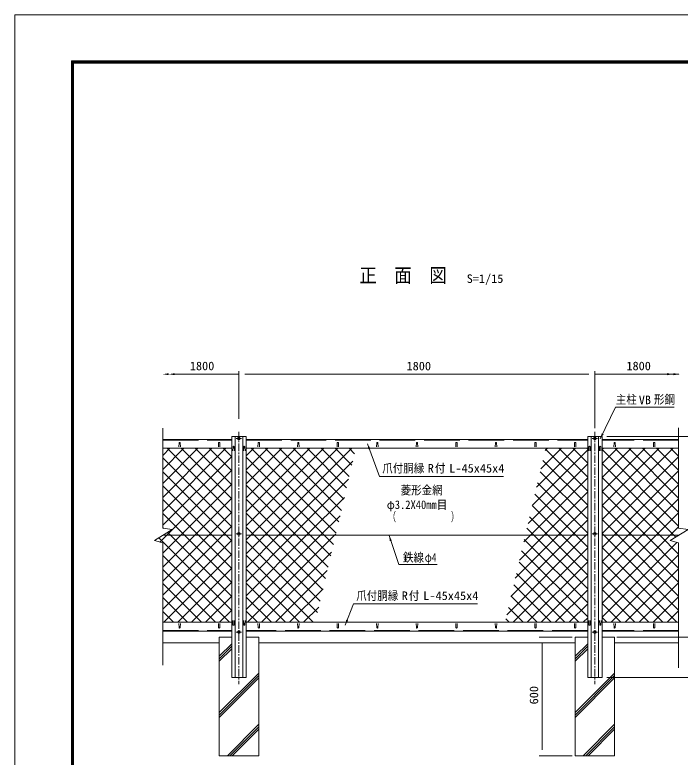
# Model space of a CAD drawing. Units: millimetres, scale not verified. Extents: x -4455 to 4455, y -3150 to 3150.
# Drawn here: x -4455 to -1090, y -605 to 3150 of the extents above; entities that cross this region are included whole.
import ezdxf
from ezdxf.enums import TextEntityAlignment as Align

# ---------------------------------------------------------------- set-up
doc = ezdxf.new("R2010")
doc.units = ezdxf.units.MM
doc.header["$LTSCALE"] = 30
doc.linetypes.add('DASHED', pattern=[7.5, 6, -1.5])
doc.linetypes.add('USER1', pattern=[2, 1.25, -0.25, 0.25, -0.25])
for name, color, linetype, lineweight in [('0-0_6文字', 3, 'Continuous', 9), ('0-1_4基礎', 4, 'Continuous', 18), ('0-2_5寸法', 1, 'Continuous', 18), ('0-4_1部材', 3, 'Continuous', 18), ('0-6_中心線', 1, 'USER1', 18), ('0-7_KOUZOU', 7, 'Continuous', 9), ('0-8_7詳細', 7, 'Continuous', 18), ('0-9_8部品', 3, 'Continuous', 18), ('0-A_BUHIN', 3, 'Continuous', 18), ('0-B_2網', 4, 'Continuous', 18), ('0-C_GL', 7, 'Continuous', 9), ('0-D_0', 3, 'Continuous', 18), ('0-F_D-TTL', 7, 'Continuous', 9)]:
    doc.layers.add(name, color=color, linetype=linetype, lineweight=lineweight)
doc.styles.add('ＭＳ ゴシック', font='')
doc.styles.get('ＭＳ ゴシック').set_extended_font_data('MS Gothic')

msp = doc.modelspace()

# ---------------------------------------------------------------- linework, layer by layer
at = {"layer": '0-0_6文字', "color": 7}
for p, q in [((-2610.5, 814.68), (-2671.41, 980.67)), ((-2742.01, 169.95), (-2784.42, 62.53))]:
    msp.add_line(p, q, dxfattribs=at)
at = {"layer": '0-0_6文字', "color": 1, "lineweight": 18}
for p, q in [((-1984.07, 814.68), (-2610.5, 814.68)), ((-2115.57, 169.95), (-2742.01, 169.95))]:
    msp.add_line(p, q, dxfattribs=at)
at = {"layer": '0-0_6文字', "color": 7}
msp.add_lwpolyline([(-1120.66, 1165.47), (-1417.24, 1165.47), (-1494.15, 1005.87)], dxfattribs=at)
at = {"layer": '0-0_6文字', "color": 6, "lineweight": 18}
msp.add_lwpolyline([(-2318.73, 368.91), (-2513.27, 368.91), (-2562.15, 515.79)], dxfattribs=at)
at = {"layer": '0-0_6文字', "color": 7}
for points in [[(-1495.01, 1004.06), (-1486.68, 1033.35), (-1477.3, 1028.83)], [(-2672.1, 982.55), (-2656.88, 956.18), (-2666.66, 952.59)], [(-2785.16, 60.67), (-2778.98, 90.49), (-2769.29, 86.66)]]:
    msp.add_solid(points, dxfattribs=at)
at = {"layer": '0-0_6文字', "color": 6}
msp.add_solid([(-2562.78, 517.68), (-2548.37, 490.86), (-2558.25, 487.57)], dxfattribs=at)
at = {"layer": '0-1_4基礎', "color": 7, "lineweight": 9}
for p, q in [((-3421.43, 2.68), (-3357.93, 2.68)), ((-3421.43, 2.68), (-3421.43, -597.32)), ((-3284.93, 2.68), (-3221.43, 2.68)), ((-3221.43, 2.68), (-3221.43, -597.32)), ((-1621.43, 2.68), (-1557.93, 2.68)), ((-1621.43, 2.68), (-1621.43, -597.32)), ((-1484.93, 2.68), (-1421.43, 2.68)), ((-1421.43, 2.68), (-1421.43, -597.32)), ((-3421.43, -597.32), (-3221.43, -597.32)), ((-1621.43, -597.32), (-1421.43, -597.32))]:
    msp.add_line(p, q, dxfattribs=at)
at = {"layer": '0-1_4基礎'}
for p, q in [((-3421.43, -94.81), (-3357.93, -31.31)), ((-1621.43, -94.81), (-1557.93, -31.31)), ((-3421.43, -107.31), (-3357.93, -43.81)), ((-3421.43, -119.81), (-3357.93, -56.31)), ((-1621.43, -107.31), (-1557.93, -43.81)), ((-1621.43, -119.81), (-1557.93, -56.31)), ((-3421.43, -379.4), (-3221.43, -179.4)), ((-1621.43, -379.4), (-1421.43, -179.4)), ((-3421.43, -391.9), (-3221.43, -191.9)), ((-3421.43, -404.4), (-3221.43, -204.4)), ((-1621.43, -391.9), (-1421.43, -191.9)), ((-1621.43, -404.4), (-1421.43, -204.4)), ((-3380.04, -597.32), (-3221.43, -438.71)), ((-1580.04, -597.32), (-1421.43, -438.71)), ((-3367.54, -597.32), (-3221.43, -451.21)), ((-3355.04, -597.32), (-3221.43, -463.71)), ((-1567.54, -597.32), (-1421.43, -451.21)), ((-1555.04, -597.32), (-1421.43, -463.71))]:
    msp.add_line(p, q, dxfattribs=at)
at = {"layer": '0-2_5寸法'}
for p, q in [((-3646.55, 1332.46), (-3321.43, 1332.46)), ((-1521.43, 1332.46), (-1128.14, 1332.46)), ((-1157.09, 1332.46), (-1096.6, 1332.46)), ((-1461.43, 1017.68), (-523.49, 1017.68)), ((-1636.43, 2.68), (-1803.6, 2.68)), ((-1410.16, 2.68), (-523.49, 2.68)), ((-1788.6, -27.32), (-1788.6, -567.32)), ((-1461.43, -202.32), (-523.49, -202.32)), ((-1461.43, -202.32), (-403.49, -202.32)), ((-1636.43, -597.32), (-1803.6, -597.32))]:
    msp.add_line(p, q, dxfattribs=at)
for points in [[(-3676.55, 1337.46), (-3676.55, 1327.46), (-3706.55, 1332.46)], [(-3646.55, 1337.46), (-3646.55, 1327.46), (-3676.55, 1332.46)], [(-1126.14, 1332.46), (-1156.14, 1327.25), (-1156.14, 1337.67)], [(-1094.6, 1332.46), (-1124.6, 1327.25), (-1124.6, 1337.67)]]:
    msp.add_solid(points, dxfattribs=at)
at = {"layer": '0-4_1部材', "color": 4}
for p, q in [((-3706.91, 553.19), (-3706.91, 1060.02)), ((-1098.12, 553.3), (-1098.12, 1061.85)), ((-3749, 490.84), (-3659.22, 546.55)), ((-3706.91, 553.19), (-3659.22, 546.55)), ((-1140.21, 490.95), (-1050.43, 546.67)), ((-1098.12, 553.3), (-1050.43, 546.67)), ((-3706.91, 478.84), (-3749, 490.84)), ((-1098.12, 478.96), (-1140.21, 490.95)), ((-3706.91, -140.02), (-3706.91, 478.84)), ((-1098.12, -113.12), (-1098.12, 478.96)), ((-1098.12, -92.74), (-1098.12, -153.58))]:
    msp.add_line(p, q, dxfattribs=at)
at = {"layer": '0-4_1部材', "color": 7, "lineweight": 9}
for p, q in [((-3357.93, 1017.68), (-3284.93, 1017.68)), ((-3357.93, 1017.68), (-3357.93, -202.32)), ((-3284.93, 1017.68), (-3284.93, -202.32)), ((-1557.93, 1017.68), (-1484.93, 1017.68)), ((-1557.93, 1017.68), (-1557.93, -202.32)), ((-1484.93, 1017.68), (-1484.93, -202.32)), ((-3706.91, 1002.68), (-3357.93, 1002.68)), ((-3284.93, 1002.68), (-1557.93, 1002.68)), ((-1098.12, 1002.68), (-1484.93, 1002.68)), ((-3706.91, 957.68), (-3357.93, 957.68)), ((-3284.93, 957.68), (-1557.93, 957.68)), ((-1098.12, 957.68), (-1484.93, 957.68)), ((-3706.91, 77.68), (-3357.93, 77.68)), ((-1098.12, 77.68), (-1484.93, 77.68)), ((-3706.91, 32.68), (-3357.93, 32.68)), ((-1098.12, 32.68), (-1484.93, 32.68))]:
    msp.add_line(p, q, dxfattribs=at)
at = {"layer": '0-4_1部材'}
for p, q in [((-3340.43, 1017.68), (-3340.43, -202.32)), ((-3302.43, 1017.68), (-3302.43, -202.32)), ((-1540.43, 1017.68), (-1540.43, -202.32)), ((-1502.43, 1017.68), (-1502.43, -202.32)), ((-3625.18, 964.18), (-3624.43, 984.68)), ((-3617.68, 964.18), (-3618.43, 984.68)), ((-3425.18, 964.18), (-3424.43, 984.68)), ((-3417.68, 964.18), (-3418.43, 984.68)), ((-3225.18, 964.18), (-3224.43, 984.68)), ((-3217.68, 964.18), (-3218.43, 984.68)), ((-3025.18, 964.18), (-3024.43, 984.68)), ((-3017.68, 964.18), (-3018.43, 984.68)), ((-2825.18, 964.18), (-2824.43, 984.68)), ((-2817.68, 964.18), (-2818.43, 984.68)), ((-2625.18, 964.18), (-2624.43, 984.68)), ((-2617.68, 964.18), (-2618.43, 984.68)), ((-2425.18, 964.18), (-2424.43, 984.68)), ((-2417.68, 964.18), (-2418.43, 984.68)), ((-2225.18, 964.18), (-2224.43, 984.68)), ((-2217.68, 964.18), (-2218.43, 984.68)), ((-2025.18, 964.18), (-2024.43, 984.68)), ((-2017.68, 964.18), (-2018.43, 984.68)), ((-1825.18, 964.18), (-1824.43, 984.68)), ((-1817.68, 964.18), (-1818.43, 984.68)), ((-1625.18, 964.18), (-1624.43, 984.68)), ((-1617.68, 964.18), (-1618.43, 984.68)), ((-1425.18, 964.18), (-1424.43, 984.68)), ((-1417.68, 964.18), (-1418.43, 984.68)), ((-1225.18, 964.18), (-1224.43, 984.68)), ((-1217.68, 964.18), (-1218.43, 984.68)), ((-3706.91, 517.68), (-3357.93, 517.68)), ((-1557.93, 517.68), (-3284.93, 517.68)), ((-3625.18, 71.18), (-3624.43, 50.68)), ((-3617.68, 71.18), (-3618.43, 50.68)), ((-3425.18, 71.18), (-3424.43, 50.68)), ((-3417.68, 71.18), (-3418.43, 50.68)), ((-3225.18, 71.18), (-3224.43, 50.68)), ((-3217.68, 71.18), (-3218.43, 50.68)), ((-3025.18, 71.18), (-3024.43, 50.68)), ((-3017.68, 71.18), (-3018.43, 50.68)), ((-2825.18, 71.18), (-2824.43, 50.68)), ((-2817.68, 71.18), (-2818.43, 50.68)), ((-2625.18, 71.18), (-2624.43, 50.68)), ((-2617.68, 71.18), (-2618.43, 50.68)), ((-2425.18, 71.18), (-2424.43, 50.68)), ((-2417.68, 71.18), (-2418.43, 50.68)), ((-2225.18, 71.18), (-2224.43, 50.68)), ((-2217.68, 71.18), (-2218.43, 50.68)), ((-2025.18, 71.18), (-2024.43, 50.68)), ((-2017.68, 71.18), (-2018.43, 50.68)), ((-1825.18, 71.18), (-1824.43, 50.68)), ((-1817.68, 71.18), (-1818.43, 50.68)), ((-1625.18, 71.18), (-1624.43, 50.68)), ((-1617.68, 71.18), (-1618.43, 50.68)), ((-1425.18, 71.18), (-1424.43, 50.68)), ((-1417.68, 71.18), (-1418.43, 50.68)), ((-1225.18, 71.18), (-1224.43, 50.68)), ((-1217.68, 71.18), (-1218.43, 50.68))]:
    msp.add_line(p, q, dxfattribs=at)
at = {"layer": '0-4_1部材', "color": 1, "linetype": 'DASHED'}
for p, q in [((-3706.91, 998.68), (-3357.93, 998.68)), ((-3284.93, 998.68), (-1557.93, 998.68)), ((-1098.12, 998.68), (-1484.93, 998.68)), ((-3706.91, 36.68), (-3357.93, 36.68)), ((-1557.93, 36.68), (-3284.93, 36.68)), ((-1098.12, 36.68), (-1484.93, 36.68))]:
    msp.add_line(p, q, dxfattribs=at)
at = {"layer": '0-4_1部材'}
for centre, start, end in [((-3621.43, 984.68), 0, 180), ((-3421.43, 984.68), 0, 180), ((-3221.43, 984.68), 0, 180), ((-3021.43, 984.68), 0, 180), ((-2821.43, 984.68), 0, 180), ((-2621.43, 984.68), 0, 180), ((-2421.43, 984.68), 0, 180), ((-2221.43, 984.68), 0, 180), ((-2021.43, 984.68), 0, 180), ((-1821.43, 984.68), 0, 180), ((-1621.43, 984.68), 0, 180), ((-1421.43, 984.68), 0, 180), ((-1221.43, 984.68), 0, 180), ((-3621.43, 50.68), 180, 0), ((-3421.43, 50.68), 180, 0), ((-3221.43, 50.68), 180, 0), ((-3021.43, 50.68), 180, 0), ((-2821.43, 50.68), 180, 0), ((-2621.43, 50.68), 180, 0), ((-2421.43, 50.68), 180, 0), ((-2221.43, 50.68), 180, 0), ((-2021.43, 50.68), 180, 0), ((-1821.43, 50.68), 180, 0), ((-1621.43, 50.68), 180, 0), ((-1421.43, 50.68), 180, 0), ((-1221.43, 50.68), 180, 0)]:
    msp.add_arc(centre, 3, start, end, dxfattribs=at)
at = {"layer": '0-6_中心線'}
for p, q in [((-3321.43, 1041.16), (-3321.43, -235.85)), ((-1521.43, 1041.16), (-1521.43, -235.85))]:
    msp.add_line(p, q, dxfattribs=at)
at = {"layer": '0-7_KOUZOU'}
for p, q in [((-1557.93, 77.68), (-3284.93, 77.68)), ((-1557.93, 32.68), (-3284.93, 32.68))]:
    msp.add_line(p, q, dxfattribs=at)
at = {"layer": '0-8_7詳細', "color": 1}
for p, q in [((-3321.43, 1105.8), (-3321.43, 1347.46)), ((-3291.43, 1332.46), (-1551.43, 1332.46)), ((-1521.43, 1058.87), (-1521.43, 1347.46))]:
    msp.add_line(p, q, dxfattribs=at)
at = {"layer": '0-9_8部品', "color": 1, "linetype": 'USER1'}
for p, q in [((-3334.87, 1007.13), (-3307.98, 1007.13)), ((-3313.24, 1007.18), (-3329.51, 1007.18)), ((-1534.87, 1007.13), (-1507.98, 1007.13)), ((-1513.24, 1007.18), (-1529.51, 1007.18)), ((-3334.87, 524.82), (-3307.98, 524.82)), ((-1534.87, 524.82), (-1507.98, 524.82)), ((-3334.87, 28.23), (-3307.98, 28.23)), ((-1534.87, 28.23), (-1507.98, 28.23))]:
    msp.add_line(p, q, dxfattribs=at)
at = {"layer": '0-9_8部品', "color": 7, "lineweight": 9}
msp.add_line((-3706.91, 2.36), (-3706.59, 2.68), dxfattribs=at)
at = {"layer": '0-9_8部品'}
for centre in [(-3321.43, 1007.13), (-1521.43, 1007.13), (-3321.43, 524.82), (-1521.43, 524.82), (-3321.43, 28.23), (-1521.43, 28.23)]:
    msp.add_circle(centre, 6.8, dxfattribs=at)
at = {"layer": '0-A_BUHIN'}
msp.add_line((-1098.12, 517.68), (-1484.93, 517.68), dxfattribs=at)
at = {"layer": '0-B_2網'}
for p, q in [((-3706.91, 921.43), (-3670.66, 957.68)), ((-3706.91, 850.72), (-3599.95, 957.68)), ((-3706.91, 780.01), (-3529.23, 957.68)), ((-3706.91, 709.3), (-3458.52, 957.68)), ((-3706.91, 638.59), (-3387.81, 957.68)), ((-3357.93, 631.6), (-3684.01, 957.68)), ((-3357.93, 702.31), (-3613.3, 957.68)), ((-3357.93, 773.03), (-3542.59, 957.68)), ((-3357.93, 843.74), (-3471.88, 957.68)), ((-3357.93, 914.45), (-3401.17, 957.68)), ((-3284.93, 919.14), (-3246.39, 957.68)), ((-3284.93, 848.43), (-3175.68, 957.68)), ((-3284.93, 777.72), (-3104.97, 957.68)), ((-3284.93, 707.01), (-3034.26, 957.68)), ((-3284.93, 636.3), (-2963.55, 957.68)), ((-3284.93, 565.59), (-2892.84, 957.68)), ((-3262.13, 517.68), (-2822.13, 957.68)), ((-2830.52, 528.46), (-3259.75, 957.68)), ((-3191.42, 517.68), (-2751.42, 957.68)), ((-2817.11, 585.76), (-3189.04, 957.68)), ((-2803.7, 643.05), (-3118.33, 957.68)), ((-2790.28, 700.35), (-3047.62, 957.68)), ((-2776.87, 757.65), (-2976.91, 957.68)), ((-2763.46, 814.95), (-2906.19, 957.68)), ((-2750.05, 872.25), (-2835.48, 957.68)), ((-2736.63, 929.54), (-2764.77, 957.68)), ((-1837.68, 669.34), (-1557.93, 949.09)), ((-1816.07, 761.66), (-1620.05, 957.68)), ((-1794.46, 853.98), (-1690.76, 957.68)), ((-1772.85, 946.3), (-1761.47, 957.68)), ((-1557.93, 740.79), (-1771.07, 953.92)), ((-1557.93, 811.5), (-1704.11, 957.68)), ((-1557.93, 882.21), (-1633.4, 957.68)), ((-1557.93, 952.92), (-1562.69, 957.68)), ((-1484.93, 951.37), (-1478.63, 957.68)), ((-1484.93, 880.66), (-1407.91, 957.68)), ((-1484.93, 809.95), (-1337.2, 957.68)), ((-1484.93, 739.24), (-1266.49, 957.68)), ((-1484.93, 668.53), (-1195.78, 957.68)), ((-1484.93, 597.82), (-1125.07, 957.68)), ((-1098.12, 563.82), (-1484.93, 950.64)), ((-1098.12, 634.53), (-1421.27, 957.68)), ((-1098.12, 705.24), (-1350.56, 957.68)), ((-1098.12, 775.95), (-1279.85, 957.68)), ((-1098.12, 846.66), (-1209.14, 957.68)), ((-1098.12, 917.37), (-1138.43, 957.68)), ((-3706.91, 567.88), (-3357.93, 916.85)), ((-3357.93, 560.89), (-3706.91, 909.87)), ((-1484.93, 527.11), (-1098.12, 913.93)), ((-3120.71, 517.68), (-2745.13, 893.26)), ((-1859.29, 577.01), (-1557.93, 878.37)), ((-1557.93, 670.08), (-1784.48, 896.63)), ((-3385.43, 517.68), (-3706.91, 839.16)), ((-2961.17, 517.68), (-3284.93, 841.45)), ((-1557.93, 599.37), (-1797.89, 839.33)), ((-1423.65, 517.68), (-1098.12, 843.22)), ((-3050, 517.68), (-2766.74, 800.94)), ((-1847.91, 517.68), (-1557.93, 807.66)), ((-1193.4, 517.68), (-1484.93, 809.21)), ((-3456.14, 517.68), (-3706.91, 768.45)), ((-3615.68, 517.68), (-3357.93, 775.43)), ((-3031.88, 517.68), (-3284.93, 770.74)), ((-1557.93, 528.66), (-1811.3, 782.03)), ((-1352.94, 517.68), (-1098.12, 772.5)), ((-1617.67, 517.68), (-1824.72, 724.73)), ((-1777.2, 517.68), (-1557.93, 736.95)), ((-1264.11, 517.68), (-1484.93, 738.5)), ((-3526.85, 517.68), (-3706.91, 697.74)), ((-3544.97, 517.68), (-3357.93, 704.72)), ((-3102.59, 517.68), (-3284.93, 700.03)), ((-2979.29, 517.68), (-2788.35, 708.62)), ((-1282.23, 517.68), (-1098.12, 701.79)), ((-1688.38, 517.68), (-1838.13, 667.43)), ((-1706.49, 517.68), (-1557.93, 666.24)), ((-1334.82, 517.68), (-1484.93, 667.79)), ((-3597.57, 517.68), (-3706.91, 627.03)), ((-3474.26, 517.68), (-3357.93, 634.01)), ((-3173.3, 517.68), (-3284.93, 629.31)), ((-1759.09, 517.68), (-1851.54, 610.14)), ((-1211.52, 517.68), (-1098.12, 631.08)), ((-3403.55, 517.68), (-3357.93, 563.3)), ((-1635.78, 517.68), (-1557.93, 595.53)), ((-1405.53, 517.68), (-1484.93, 597.08)), ((-3703.28, 552.68), (-3706.91, 556.31)), ((-3244.01, 517.68), (-3284.93, 558.6)), ((-1829.8, 517.68), (-1864.95, 552.84)), ((-1476.24, 517.68), (-1484.93, 526.37)), ((-1140.81, 517.68), (-1098.12, 560.37)), ((-3357.93, 136.63), (-3726.26, 504.95)), ((-3706.91, 426.46), (-3615.68, 517.68)), ((-3706.91, 355.75), (-3544.97, 517.68)), ((-3706.91, 285.04), (-3474.26, 517.68)), ((-3706.91, 214.32), (-3403.55, 517.68)), ((-3706.91, 143.61), (-3357.93, 492.59)), ((-3357.93, 278.05), (-3597.57, 517.68)), ((-3357.93, 348.76), (-3526.85, 517.68)), ((-3357.93, 419.47), (-3456.14, 517.68)), ((-3357.93, 490.18), (-3385.43, 517.68)), ((-3284.93, 494.88), (-3262.13, 517.68)), ((-3284.93, 424.17), (-3191.42, 517.68)), ((-3284.93, 353.46), (-3120.71, 517.68)), ((-3284.93, 282.75), (-3050, 517.68)), ((-3284.93, 212.03), (-2979.29, 517.68)), ((-2911, 184.67), (-3244.01, 517.68)), ((-2897.58, 241.97), (-3173.3, 517.68)), ((-2884.17, 299.26), (-3102.59, 517.68)), ((-2870.76, 356.56), (-3031.88, 517.68)), ((-2857.35, 413.86), (-2961.17, 517.68)), ((-1967.35, 115.41), (-1565.07, 517.68)), ((-1945.74, 207.73), (-1635.78, 517.68)), ((-1924.13, 300.05), (-1706.49, 517.68)), ((-1902.52, 392.37), (-1777.2, 517.68)), ((-1880.9, 484.69), (-1847.91, 517.68)), ((-1557.93, 175.11), (-1878.37, 495.54)), ((-1557.93, 245.82), (-1829.8, 517.68)), ((-1557.93, 316.53), (-1759.09, 517.68)), ((-1557.93, 387.24), (-1688.38, 517.68)), ((-1557.93, 457.95), (-1617.67, 517.68)), ((-1565.07, 517.68), (-1557.93, 524.82)), ((-1484.93, 456.4), (-1423.65, 517.68)), ((-1484.93, 385.69), (-1352.94, 517.68)), ((-1484.93, 314.98), (-1282.23, 517.68)), ((-1484.93, 244.27), (-1211.52, 517.68)), ((-1484.93, 173.56), (-1140.81, 517.68)), ((-1098.12, 139.56), (-1476.24, 517.68)), ((-1098.12, 210.27), (-1405.53, 517.68)), ((-1098.12, 280.98), (-1334.82, 517.68)), ((-1098.12, 351.69), (-1264.11, 517.68)), ((-1098.12, 422.4), (-1193.4, 517.68)), ((-2924.41, 127.37), (-3284.93, 487.89)), ((-1934.36, 77.68), (-1557.93, 454.11)), ((-1484.93, 102.85), (-1106.45, 481.33)), ((-1106.96, 77.68), (-1484.93, 455.66)), ((-3369.7, 77.68), (-3706.91, 414.89)), ((-3702.13, 77.68), (-3357.93, 421.88)), ((-2945.43, 77.68), (-3284.93, 417.18)), ((-3207.15, 77.68), (-2853.18, 431.65)), ((-1557.93, 104.4), (-1891.78, 438.24)), ((-1439.39, 77.68), (-1098.12, 418.95)), ((-1601.93, 77.68), (-1905.19, 380.94)), ((-1863.65, 77.68), (-1557.93, 383.4)), ((-1177.67, 77.68), (-1484.93, 384.95)), ((-3440.41, 77.68), (-3706.91, 344.18)), ((-3631.42, 77.68), (-3357.93, 351.17)), ((-3016.14, 77.68), (-3284.93, 346.47)), ((-3136.44, 77.68), (-2874.79, 339.33)), ((-1368.68, 77.68), (-1098.12, 348.24)), ((-1672.64, 77.68), (-1918.6, 323.64)), ((-1792.94, 77.68), (-1557.93, 312.69)), ((-1248.38, 77.68), (-1484.93, 314.24)), ((-3511.12, 77.68), (-3706.91, 273.47)), ((-3560.71, 77.68), (-3357.93, 280.46)), ((-3086.85, 77.68), (-3284.93, 275.76)), ((-1743.35, 77.68), (-1932.02, 266.35)), ((-1297.97, 77.68), (-1098.12, 277.53)), ((-3065.73, 77.68), (-2896.4, 247.01)), ((-1722.23, 77.68), (-1557.93, 241.98)), ((-1319.09, 77.68), (-1484.93, 243.53)), ((-3581.83, 77.68), (-3706.91, 202.76)), ((-3490, 77.68), (-3357.93, 209.75)), ((-3157.57, 77.68), (-3284.93, 205.05)), ((-1814.06, 77.68), (-1945.43, 209.05)), ((-1227.25, 77.68), (-1098.12, 206.82)), ((-2995.02, 77.68), (-2918.01, 154.69)), ((-1884.77, 77.68), (-1958.84, 151.75)), ((-1651.52, 77.68), (-1557.93, 171.27)), ((-1389.8, 77.68), (-1484.93, 172.82)), ((-3652.54, 77.68), (-3706.91, 132.05)), ((-3419.29, 77.68), (-3357.93, 139.03)), ((-3228.28, 77.68), (-3284.93, 134.34)), ((-1156.54, 77.68), (-1098.12, 136.11)), ((-1955.48, 77.68), (-1972.25, 94.45)), ((-1580.81, 77.68), (-1557.93, 100.56)), ((-1460.51, 77.68), (-1484.93, 102.11))]:
    msp.add_line(p, q, dxfattribs=at)
for points in [[(-2843.93, 471.16), (-2890.46, 517.68), (-3284.93, 912.16)], [(-1112.91, 507.9), (-1122.69, 517.68), (-1484.93, 879.92)], [(-3721.17, 482.91), (-3686.39, 517.68), (-3357.93, 846.14)], [(-3284.93, 141.32), (-2908.57, 517.68), (-2809.96, 616.3)], [(-3357.93, 207.34), (-3668.28, 517.68), (-3682.62, 532.03)], [(-3277.86, 77.68), (-2837.86, 517.68), (-2831.57, 523.98)]]:
    msp.add_lwpolyline(points, dxfattribs=at)
at = {"layer": '0-C_GL'}
for p, q in [((-3706.91, -27.32), (-3421.43, -27.32)), ((-3221.43, -27.32), (-1621.43, -27.32)), ((-1421.43, -27.32), (-1098.12, -27.32)), ((-3357.93, -202.32), (-3284.93, -202.32)), ((-1557.93, -202.32), (-1484.93, -202.32))]:
    msp.add_line(p, q, dxfattribs=at)
at = {"layer": '0-D_0'}
for p, q in [((-3352.18, 944.06), (-3351.43, 964.56)), ((-3344.68, 944.06), (-3345.43, 964.56)), ((-3298.18, 944.06), (-3297.43, 964.56)), ((-3290.68, 944.06), (-3291.43, 964.56)), ((-1552.18, 944.06), (-1551.43, 964.56)), ((-1544.68, 944.06), (-1545.43, 964.56)), ((-1498.18, 944.06), (-1497.43, 964.56)), ((-1490.68, 944.06), (-1491.43, 964.56)), ((-3352.43, 85.7), (-3351.68, 65.2)), ((-3344.93, 85.7), (-3345.68, 65.2)), ((-3297.93, 85.7), (-3297.18, 65.2)), ((-3290.43, 85.7), (-3291.18, 65.2)), ((-1552.43, 85.7), (-1551.68, 65.2)), ((-1544.93, 85.7), (-1545.68, 65.2)), ((-1497.93, 85.7), (-1497.18, 65.2)), ((-1490.43, 85.7), (-1491.18, 65.2))]:
    msp.add_line(p, q, dxfattribs=at)
for centre, start, end in [((-3348.43, 964.56), 0, 180), ((-3294.43, 964.56), 0, 180), ((-1548.43, 964.56), 0, 180), ((-1494.43, 964.56), 0, 180), ((-3348.68, 65.2), 180, 0), ((-3294.18, 65.2), 180, 0), ((-1548.68, 65.2), 180, 0), ((-1494.18, 65.2), 180, 0)]:
    msp.add_arc(centre, 3, start, end, dxfattribs=at)
at = {"layer": '0-F_D-TTL', "color": 2, "lineweight": 18}
msp.add_lwpolyline([(-4454.85, 3150.21), (4454.85, 3150.21), (4454.85, -3150.21), (-4454.85, -3150.21)], close=True, dxfattribs=at)
at = {"layer": '0-F_D-TTL'}
for points in [[(-4168.47, 2916.87), (4168.47, 2916.87), (4168.47, -2916.87), (-4168.47, -2916.87)], [(-4165.81, 2914.21), (4165.81, 2914.21), (4165.81, -2914.21), (-4165.81, -2914.21)], [(-4163.16, 2911.56), (4163.16, 2911.56), (4163.16, -2911.56), (-4163.16, -2911.56)], [(-4160.51, 2908.91), (4160.51, 2908.91), (4160.51, -2908.91), (-4160.51, -2908.91)], [(-4157.86, 2906.26), (4157.86, 2906.26), (4157.86, -2906.26), (-4157.86, -2906.26)]]:
    msp.add_lwpolyline(points, close=True, dxfattribs=at)

# ---------------------------------------------------------------- texts
at = {"layer": '0-0_6文字', "color": 7, "style": 'ＭＳ ゴシック', "width": 0.9}
msp.add_text('正\u3000面\u3000図', height=72.14, dxfattribs=at).set_placement((-2713.07, 1774.47), align=Align.BOTTOM_LEFT)
at = {"layer": '0-0_6文字', "style": 'ＭＳ ゴシック'}
for s, height, width, p in [('S=1/15', 43.33, 1.05, (-2169.87, 1781.03)), ('主柱', 43.33, 0.9, (-1415.77, 1169.4)), ('VB', 43.33, 1.05, (-1299.37, 1167.59)), ('形鋼', 43.33, 0.9, (-1222.69, 1169.84)), ('爪付胴縁  付', 43.33, 0.9, (-2596.78, 821.92)), ('R', 43.33, 1.05, (-2366.88, 821.92)), ('L-45x45x4', 43.33, 1.05, (-2257.78, 821.92)), ('菱形金網', 43.33, 0.9, (-2503.83, 710.72)), ('φ3.2X40mm目', 43.3, 0.9, (-2573.65, 637.53)), ('（\u3000\u3000\u3000 \u3000 \u3000\u3000）', 43.33, 0.65, (-2567.12, 576.38)), ('鉄線', 43.33, 0.9, (-2492.26, 370.61)), ('φ4', 43.33, 0.8, (-2381.93, 370.61)), ('爪付胴縁  付', 43.33, 0.9, (-2728.29, 177.19)), ('R', 43.33, 1.05, (-2498.38, 177.19)), ('L-45x45x4', 43.33, 1.05, (-2389.29, 177.19))]:
    msp.add_text(s, height=height, dxfattribs=dict(at, width=width)).set_placement(p, align=Align.BOTTOM_LEFT)
at = {"layer": '0-2_5寸法', "color": 3, "style": 'ＭＳ ゴシック', "width": 1.05}
for p in [(-3569.91, 1339.55), (-1362.03, 1339.55)]:
    msp.add_text('1800', height=43.33, dxfattribs=at).set_placement(p, align=Align.BOTTOM_LEFT)
msp.add_text('600', height=43.33, rotation=90, dxfattribs=at).set_placement((-1795.27, -337.82), align=Align.BOTTOM_LEFT)
at = {"layer": '0-8_7詳細', "color": 3, "style": 'ＭＳ ゴシック', "width": 1.05}
msp.add_text('1800', height=43.33, dxfattribs=at).set_placement((-2473.93, 1339.13), align=Align.BOTTOM_LEFT)

doc.saveas('drawing.dxf')
